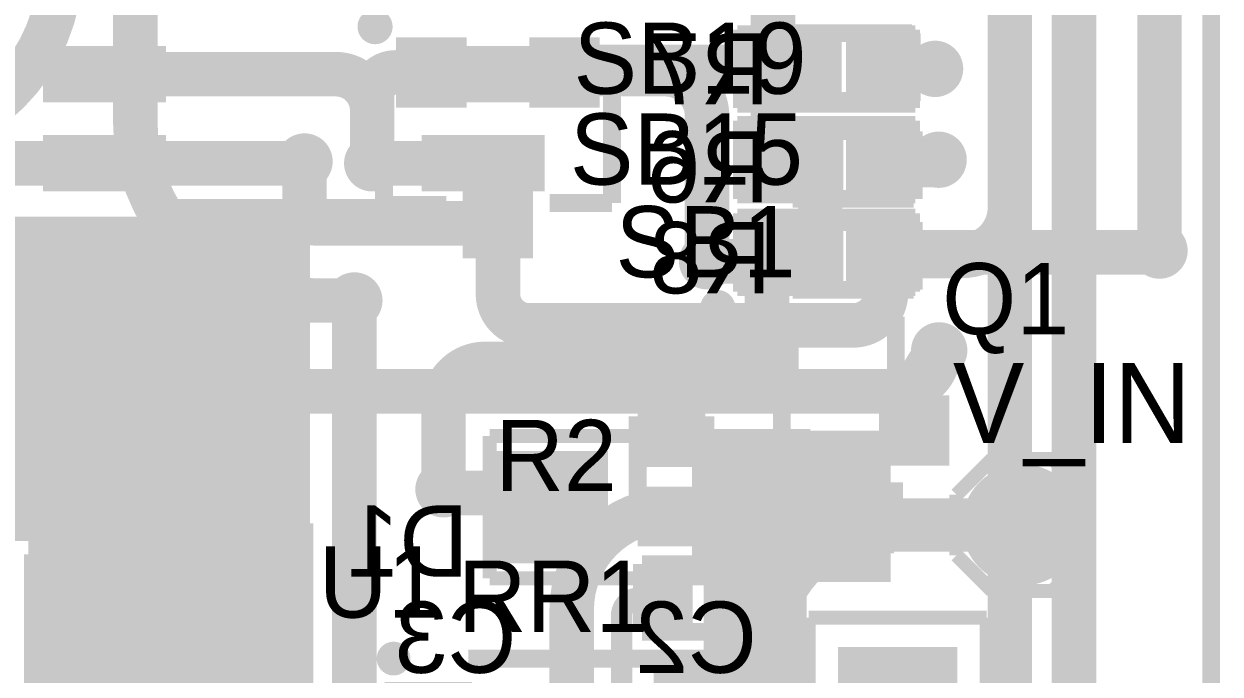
# Model space of a CAD drawing. Header units: millimetres. Extents: x 2.38 to 5.41, y 1.88 to 4.71.
# Drawn here: x 4.741 to 5.413, y 2.504 to 2.869 of the extents above; entities that cross this region are included whole.
import ezdxf

# ---------------------------------------------------------------- set-up
doc = ezdxf.new("R2010")
doc.units = ezdxf.units.MM
doc.header["$MEASUREMENT"] = 0
for name, color, linetype in [('BottomLayer', 5, 'Continuous'), ('BottomOverlay', 54, 'Continuous'), ('BottomPaste', 16, 'Continuous'), ('BottomSolder', 6, 'Continuous'), ('Mechanical2', 216, 'Continuous'), ('MultiLayer', 9, 'Continuous'), ('PadHoleLayer', 156, 'Continuous'), ('TopLayer', 1, 'Continuous'), ('TopOverlay', 2, 'Continuous'), ('TopPaste', 8, 'Continuous'), ('TopSolder', 216, 'Continuous'), ('ViaHoleLayer', 16, 'Continuous')]:
    doc.layers.add(name, color=color, linetype=linetype)

# ---------------------------------------------------------------- blocks, each defined once
blk = doc.blocks.new('B340A_13_F_1')
at = {"layer": 'TopLayer'}
for points in [[(-0.1279527, -0.0334645), (-0.0295275, -0.0334645), (-0.1279527, 0.0334645), (-0.0295275, 0.0334645)], [(0.0295276, -0.0334645), (0.1279528, -0.0334645), (0.0295276, 0.0334645), (0.1279528, 0.0334645)]]:
    blk.add_solid(points, dxfattribs=at)
at = {"layer": 'TopOverlay', "const_width": 0.01}
for points in [[(0.105, 0.055), (-0.11, 0.055)], [(0.105, 0.055), (0.105, 0.045)], [(0.105, -0.045), (0.105, -0.055)], [(0.105, -0.055), (-0.11, -0.055)]]:
    blk.add_lwpolyline(points, dxfattribs=at)
at = {"layer": 'TopOverlay'}
for points in [[(-0.175, -0.06), (-0.131, -0.06), (-0.175, 0.06), (-0.131, 0.06)], [(-0.134, 0.037), (-0.102, 0.037), (-0.134, 0.06), (-0.102, 0.06)], [(-0.134, -0.06), (-0.101, -0.06), (-0.134, -0.036), (-0.101, -0.036)]]:
    blk.add_solid(points, dxfattribs=at)
at = {"layer": 'TopPaste'}
for points in [[(-0.1279527, -0.0334645), (-0.0295275, -0.0334645), (-0.1279527, 0.0334645), (-0.0295275, 0.0334645)], [(0.0295276, -0.0334645), (0.1279528, -0.0334645), (0.0295276, 0.0334645), (0.1279528, 0.0334645)]]:
    blk.add_solid(points, dxfattribs=at)
at = {"layer": 'TopSolder'}
for points in [[(-0.1319527, -0.0374645), (-0.0255275, -0.0374645), (-0.1319527, 0.0374645), (-0.0255275, 0.0374645)], [(0.0255276, -0.0374645), (0.1319528, -0.0374645), (0.0255276, 0.0374645), (0.1319528, 0.0374645)]]:
    blk.add_solid(points, dxfattribs=at)
blk = doc.blocks.new('LM393DT_39')
at = {"layer": 'TopLayer'}
for points in [[(-0.136811, 0.086811), (-0.136811, 0.063189), (-0.0757874, 0.086811), (-0.0757874, 0.063189)], [(0.0757874, 0.086811), (0.0757874, 0.063189), (0.136811, 0.086811), (0.136811, 0.063189)], [(-0.136811, 0.036811), (-0.136811, 0.013189), (-0.0757874, 0.036811), (-0.0757874, 0.013189)], [(0.0757874, 0.036811), (0.0757874, 0.013189), (0.136811, 0.036811), (0.136811, 0.013189)], [(-0.136811, -0.013189), (-0.136811, -0.036811), (-0.0757874, -0.013189), (-0.0757874, -0.036811)], [(0.0757874, -0.013189), (0.0757874, -0.036811), (0.136811, -0.013189), (0.136811, -0.036811)], [(-0.136811, -0.063189), (-0.136811, -0.086811), (-0.0757874, -0.063189), (-0.0757874, -0.086811)], [(0.0757874, -0.063189), (0.0757874, -0.086811), (0.136811, -0.063189), (0.136811, -0.086811)]]:
    blk.add_solid(points, dxfattribs=at)
at = {"layer": 'TopOverlay'}
for points, const_width in [([(-0.1149289, 0.102, 1), (-0.1290711, 0.102, 1)], 0.01), ([(-0.1315711, 0.102, 1), (-0.1265711, 0.102, 1)], 0.005), ([(-0.1174289, 0.102, 1), (-0.1124289, 0.102, 1)], 0.005)]:
    blk.add_lwpolyline(points, format="xyb", close=True, dxfattribs=dict(at, const_width=const_width))
at = {"layer": 'TopOverlay', "const_width": 0.01}
for points in [[(-0.075, 0.1), (0.08, 0.1)], [(-0.075, -0.1), (0.08, -0.1)]]:
    blk.add_lwpolyline(points, dxfattribs=at)
at = {"layer": 'TopPaste'}
for points in [[(-0.136811, 0.086811), (-0.136811, 0.063189), (-0.0757874, 0.086811), (-0.0757874, 0.063189)], [(0.0757874, 0.086811), (0.0757874, 0.063189), (0.136811, 0.086811), (0.136811, 0.063189)], [(-0.136811, 0.036811), (-0.136811, 0.013189), (-0.0757874, 0.036811), (-0.0757874, 0.013189)], [(0.0757874, 0.036811), (0.0757874, 0.013189), (0.136811, 0.036811), (0.136811, 0.013189)], [(-0.136811, -0.013189), (-0.136811, -0.036811), (-0.0757874, -0.013189), (-0.0757874, -0.036811)], [(0.0757874, -0.013189), (0.0757874, -0.036811), (0.136811, -0.013189), (0.136811, -0.036811)], [(-0.136811, -0.063189), (-0.136811, -0.086811), (-0.0757874, -0.063189), (-0.0757874, -0.086811)], [(0.0757874, -0.063189), (0.0757874, -0.086811), (0.136811, -0.063189), (0.136811, -0.086811)]]:
    blk.add_solid(points, dxfattribs=at)
at = {"layer": 'TopSolder'}
for points in [[(-0.140811, 0.090811), (-0.140811, 0.059189), (-0.0717874, 0.090811), (-0.0717874, 0.059189)], [(0.0717874, 0.090811), (0.0717874, 0.059189), (0.140811, 0.090811), (0.140811, 0.059189)], [(-0.140811, 0.040811), (-0.140811, 0.009189), (-0.0717874, 0.040811), (-0.0717874, 0.009189)], [(0.0717874, 0.040811), (0.0717874, 0.009189), (0.140811, 0.040811), (0.140811, 0.009189)], [(-0.140811, -0.009189), (-0.140811, -0.040811), (-0.0717874, -0.009189), (-0.0717874, -0.040811)], [(0.0717874, -0.009189), (0.0717874, -0.040811), (0.140811, -0.009189), (0.140811, -0.040811)], [(-0.140811, -0.059189), (-0.140811, -0.090811), (-0.0717874, -0.059189), (-0.0717874, -0.090811)], [(0.0717874, -0.059189), (0.0717874, -0.090811), (0.140811, -0.059189), (0.140811, -0.090811)]]:
    blk.add_solid(points, dxfattribs=at)
blk = doc.blocks.new('SOT23_3_B_40')
at = {"layer": 'BottomLayer'}
for points in [[(-0.02166, 0.0580708), (-0.053156, 0.0580708), (-0.02166, 0.0265748), (-0.053156, 0.0265748)], [(0.0531431, 0.0580708), (0.0216471, 0.0580708), (0.0531431, 0.0265748), (0.0216471, 0.0265748)], [(0.0157416, -0.0265749), (-0.0157544, -0.0265749), (0.0157416, -0.0580709), (-0.0157544, -0.0580709)]]:
    blk.add_solid(points, dxfattribs=at)
at = {"layer": 'BottomOverlay'}
for points, const_width in [([(-0.0640851, 0.068, 1), (-0.0739277, 0.068, 1)], 0.0098425), ([(-0.0763883, 0.068, 1), (-0.0714671, 0.068, 1)], 0.0049212), ([(-0.0665457, 0.068, 1), (-0.0616245, 0.068, 1)], 0.0049212)]:
    blk.add_lwpolyline(points, format="xyb", close=True, dxfattribs=dict(at, const_width=const_width))
at = {"layer": 'BottomOverlay', "const_width": 0.01}
for points in [[(-0.0640064, -0.032), (-0.0640064, 0.03)], [(-0.0110064, 0.032), (0.0109936, 0.032)], [(0.0639936, -0.031), (0.0639936, 0.03)], [(0.0289936, -0.031), (0.0639936, -0.031)], [(-0.0640064, -0.032), (-0.0290064, -0.032)]]:
    blk.add_lwpolyline(points, dxfattribs=at)
at = {"layer": 'BottomPaste'}
for points in [[(-0.02166, 0.0580708), (-0.053156, 0.0580708), (-0.02166, 0.0265748), (-0.053156, 0.0265748)], [(0.0531431, 0.0580708), (0.0216471, 0.0580708), (0.0531431, 0.0265748), (0.0216471, 0.0265748)], [(0.0157416, -0.0265749), (-0.0157544, -0.0265749), (0.0157416, -0.0580709), (-0.0157544, -0.0580709)]]:
    blk.add_solid(points, dxfattribs=at)
at = {"layer": 'BottomSolder'}
for points in [[(-0.01766, 0.0620708), (-0.057156, 0.0620708), (-0.01766, 0.0225748), (-0.057156, 0.0225748)], [(0.0571431, 0.0620708), (0.0176471, 0.0620708), (0.0571431, 0.0225748), (0.0176471, 0.0225748)], [(0.0197416, -0.0225749), (-0.0197544, -0.0225749), (0.0197416, -0.0620709), (-0.0197544, -0.0620709)]]:
    blk.add_solid(points, dxfattribs=at)
blk = doc.blocks.new('NCP3335ADM330R2G_41')
at = {"layer": 'TopLayer'}
for points in [[(-0.1039369, 0.0309056), (-0.0629921, 0.0309056), (-0.1039369, 0.0458662), (-0.0629921, 0.0458662)], [(0.0629922, 0.0309056), (0.103937, 0.0309056), (0.0629922, 0.0458662), (0.103937, 0.0458662)], [(-0.1039369, 0.005315), (-0.0629921, 0.005315), (-0.1039369, 0.0202756), (-0.0629921, 0.0202756)], [(0.0629922, 0.005315), (0.103937, 0.005315), (0.0629922, 0.0202756), (0.103937, 0.0202756)], [(-0.1039369, -0.0202755), (-0.0629921, -0.0202755), (-0.1039369, -0.0053149), (-0.0629921, -0.0053149)], [(0.0629922, -0.0202755), (0.103937, -0.0202755), (0.0629922, -0.0053149), (0.103937, -0.0053149)], [(-0.1039369, -0.0458661), (-0.0629921, -0.0458661), (-0.1039369, -0.0309055), (-0.0629921, -0.0309055)], [(0.0629922, -0.0458661), (0.103937, -0.0458661), (0.0629922, -0.0309055), (0.103937, -0.0309055)]]:
    blk.add_solid(points, dxfattribs=at)
at = {"layer": 'TopOverlay'}
for points, const_width in [([(-0.0985279, 0.063, 1), (-0.1074721, 0.063, 1)], 0.01), ([(-0.1099721, 0.063, 1), (-0.1049721, 0.063, 1)], 0.005), ([(-0.1010279, 0.063, 1), (-0.0960279, 0.063, 1)], 0.005)]:
    blk.add_lwpolyline(points, format="xyb", close=True, dxfattribs=dict(at, const_width=const_width))
at = {"layer": 'TopOverlay', "const_width": 0.01}
for points in [[(-0.061, 0.063), (0.052, 0.063)], [(-0.061, -0.0629999), (0.052, -0.0629999)]]:
    blk.add_lwpolyline(points, dxfattribs=at)
at = {"layer": 'TopPaste'}
for points in [[(-0.1039369, 0.0309056), (-0.0629921, 0.0309056), (-0.1039369, 0.0458662), (-0.0629921, 0.0458662)], [(0.0629922, 0.0309056), (0.103937, 0.0309056), (0.0629922, 0.0458662), (0.103937, 0.0458662)], [(-0.1039369, 0.005315), (-0.0629921, 0.005315), (-0.1039369, 0.0202756), (-0.0629921, 0.0202756)], [(0.0629922, 0.005315), (0.103937, 0.005315), (0.0629922, 0.0202756), (0.103937, 0.0202756)], [(-0.1039369, -0.0202755), (-0.0629921, -0.0202755), (-0.1039369, -0.0053149), (-0.0629921, -0.0053149)], [(0.0629922, -0.0202755), (0.103937, -0.0202755), (0.0629922, -0.0053149), (0.103937, -0.0053149)], [(-0.1039369, -0.0458661), (-0.0629921, -0.0458661), (-0.1039369, -0.0309055), (-0.0629921, -0.0309055)], [(0.0629922, -0.0458661), (0.103937, -0.0458661), (0.0629922, -0.0309055), (0.103937, -0.0309055)]]:
    blk.add_solid(points, dxfattribs=at)
at = {"layer": 'TopSolder'}
for points in [[(-0.1079369, 0.0269056), (-0.0589921, 0.0269056), (-0.1079369, 0.0498662), (-0.0589921, 0.0498662)], [(0.0589922, 0.0269056), (0.107937, 0.0269056), (0.0589922, 0.0498662), (0.107937, 0.0498662)], [(-0.1079369, 0.001315), (-0.0589921, 0.001315), (-0.1079369, 0.0242756), (-0.0589921, 0.0242756)], [(0.0589922, 0.001315), (0.107937, 0.001315), (0.0589922, 0.0242756), (0.107937, 0.0242756)], [(-0.1079369, -0.0242755), (-0.0589921, -0.0242755), (-0.1079369, -0.0013149), (-0.0589921, -0.0013149)], [(0.0589922, -0.0242755), (0.107937, -0.0242755), (0.0589922, -0.0013149), (0.107937, -0.0013149)], [(-0.1079369, -0.0498661), (-0.0589921, -0.0498661), (-0.1079369, -0.0269055), (-0.0589921, -0.0269055)], [(0.0589922, -0.0498661), (0.107937, -0.0498661), (0.0589922, -0.0269055), (0.107937, -0.0269055)]]:
    blk.add_solid(points, dxfattribs=at)
blk = doc.blocks.new('S______B______44')
at = {"layer": 'TopLayer'}
for points in [[(-0.015, -0.0175), (-0.015, 0.0175), (-0.045, -0.0175), (-0.045, 0.0175)], [(0.045, -0.0175), (0.045, 0.0175), (0.015, -0.0175), (0.015, 0.0175)]]:
    blk.add_solid(points, dxfattribs=at)
at = {"layer": 'TopOverlay', "const_width": 0.005}
for points in [[(-0.05, -0.022), (-0.05, 0.022)], [(-0.05, 0.022), (0.05, 0.022)], [(0.05, -0.022), (0.05, 0.022)], [(-0.05, -0.022), (0.05, -0.022)]]:
    blk.add_lwpolyline(points, dxfattribs=at)
at = {"layer": 'TopPaste'}
for points in [[(-0.015, -0.0175), (-0.015, 0.0175), (-0.045, -0.0175), (-0.045, 0.0175)], [(0.045, -0.0175), (0.045, 0.0175), (0.015, -0.0175), (0.015, 0.0175)]]:
    blk.add_solid(points, dxfattribs=at)
at = {"layer": 'TopSolder'}
for points in [[(-0.011, -0.0215), (-0.011, 0.0215), (-0.049, -0.0215), (-0.049, 0.0215)], [(0.049, -0.0215), (0.049, 0.0215), (0.011, -0.0215), (0.011, 0.0215)]]:
    blk.add_solid(points, dxfattribs=at)
blk = doc.blocks.new('S______B______48')
at = {"layer": 'TopLayer'}
for points in [[(-0.015, -0.0175), (-0.015, 0.0175), (-0.045, -0.0175), (-0.045, 0.0175)], [(0.045, -0.0175), (0.045, 0.0175), (0.015, -0.0175), (0.015, 0.0175)]]:
    blk.add_solid(points, dxfattribs=at)
at = {"layer": 'TopOverlay', "const_width": 0.005}
for points in [[(-0.05, -0.022), (-0.05, 0.022)], [(-0.05, 0.022), (0.05, 0.022)], [(0.05, -0.022), (0.05, 0.022)], [(-0.05, -0.022), (0.05, -0.022)]]:
    blk.add_lwpolyline(points, dxfattribs=at)
at = {"layer": 'TopPaste'}
for points in [[(-0.015, -0.0175), (-0.015, 0.0175), (-0.045, -0.0175), (-0.045, 0.0175)], [(0.045, -0.0175), (0.045, 0.0175), (0.015, -0.0175), (0.015, 0.0175)]]:
    blk.add_solid(points, dxfattribs=at)
at = {"layer": 'TopSolder'}
for points in [[(-0.011, -0.0215), (-0.011, 0.0215), (-0.049, -0.0215), (-0.049, 0.0215)], [(0.049, -0.0215), (0.049, 0.0215), (0.011, -0.0215), (0.011, 0.0215)]]:
    blk.add_solid(points, dxfattribs=at)
blk = doc.blocks.new('S______B______57')
at = {"layer": 'TopLayer'}
for points in [[(-0.015, -0.0175), (-0.015, 0.0175), (-0.045, -0.0175), (-0.045, 0.0175)], [(0.045, -0.0175), (0.045, 0.0175), (0.015, -0.0175), (0.015, 0.0175)]]:
    blk.add_solid(points, dxfattribs=at)
at = {"layer": 'TopOverlay', "const_width": 0.005}
for points in [[(-0.05, 0.022), (-0.05, -0.022)], [(0.05, 0.022), (-0.05, 0.022)], [(0.05, 0.022), (0.05, -0.022)], [(0.05, -0.022), (-0.05, -0.022)]]:
    blk.add_lwpolyline(points, dxfattribs=at)
at = {"layer": 'TopPaste'}
for points in [[(-0.015, -0.0175), (-0.015, 0.0175), (-0.045, -0.0175), (-0.045, 0.0175)], [(0.045, -0.0175), (0.045, 0.0175), (0.015, -0.0175), (0.015, 0.0175)]]:
    blk.add_solid(points, dxfattribs=at)
at = {"layer": 'TopSolder'}
for points in [[(-0.011, -0.0215), (-0.011, 0.0215), (-0.049, -0.0215), (-0.049, 0.0215)], [(0.049, -0.0215), (0.049, 0.0215), (0.011, -0.0215), (0.011, 0.0215)]]:
    blk.add_solid(points, dxfattribs=at)
blk = doc.blocks.new('R__0402_62')
at = {"layer": 'TopLayer'}
for points in [[(-0.0095, -0.0125), (-0.0095, 0.0125), (-0.0275, -0.0125), (-0.0275, 0.0125)], [(0.0275, -0.0125), (0.0275, 0.0125), (0.0095, -0.0125), (0.0095, 0.0125)]]:
    blk.add_solid(points, dxfattribs=at)
at = {"layer": 'TopOverlay', "const_width": 0.01}
for points in [[(-0.034, -0.019), (-0.034, 0.019)], [(-0.034, 0.019), (0.034, 0.019)], [(0.034, -0.019), (0.034, 0.019)], [(-0.034, -0.019), (0.034, -0.019)]]:
    blk.add_lwpolyline(points, dxfattribs=at)
at = {"layer": 'TopPaste'}
for points in [[(-0.0095, -0.0125), (-0.0095, 0.0125), (-0.0275, -0.0125), (-0.0275, 0.0125)], [(0.0275, -0.0125), (0.0275, 0.0125), (0.0095, -0.0125), (0.0095, 0.0125)]]:
    blk.add_solid(points, dxfattribs=at)
at = {"layer": 'TopSolder'}
for points in [[(-0.0055, -0.0165), (-0.0055, 0.0165), (-0.0315, -0.0165), (-0.0315, 0.0165)], [(0.0315, -0.0165), (0.0315, 0.0165), (0.0055, -0.0165), (0.0055, 0.0165)]]:
    blk.add_solid(points, dxfattribs=at)
blk = doc.blocks.new('R__0402_B_107')
at = {"layer": 'BottomLayer'}
for points in [[(-0.0275, 0.0125), (-0.0275, -0.0125), (-0.0095, 0.0125), (-0.0095, -0.0125)], [(0.0095, 0.0125), (0.0095, -0.0125), (0.0275, 0.0125), (0.0275, -0.0125)]]:
    blk.add_solid(points, dxfattribs=at)
at = {"layer": 'BottomOverlay', "const_width": 0.01}
for points in [[(-0.034, -0.019), (-0.034, 0.019)], [(-0.034, 0.019), (0.034, 0.019)], [(0.034, -0.019), (0.034, 0.019)], [(-0.034, -0.019), (0.034, -0.019)]]:
    blk.add_lwpolyline(points, dxfattribs=at)
at = {"layer": 'BottomPaste'}
for points in [[(-0.0275, 0.0125), (-0.0275, -0.0125), (-0.0095, 0.0125), (-0.0095, -0.0125)], [(0.0095, 0.0125), (0.0095, -0.0125), (0.0275, 0.0125), (0.0275, -0.0125)]]:
    blk.add_solid(points, dxfattribs=at)
at = {"layer": 'BottomSolder'}
for points in [[(-0.0315, 0.0165), (-0.0315, -0.0165), (-0.0055, 0.0165), (-0.0055, -0.0165)], [(0.0055, 0.0165), (0.0055, -0.0165), (0.0315, 0.0165), (0.0315, -0.0165)]]:
    blk.add_solid(points, dxfattribs=at)
blk = doc.blocks.new('R__0402_B_108')
at = {"layer": 'BottomLayer'}
for points in [[(-0.0275, 0.0125), (-0.0275, -0.0125), (-0.0095, 0.0125), (-0.0095, -0.0125)], [(0.0095, 0.0125), (0.0095, -0.0125), (0.0275, 0.0125), (0.0275, -0.0125)]]:
    blk.add_solid(points, dxfattribs=at)
at = {"layer": 'BottomOverlay', "const_width": 0.01}
for points in [[(-0.034, -0.019), (-0.034, 0.019)], [(-0.034, 0.019), (0.034, 0.019)], [(0.034, -0.019), (0.034, 0.019)], [(-0.034, -0.019), (0.034, -0.019)]]:
    blk.add_lwpolyline(points, dxfattribs=at)
at = {"layer": 'BottomPaste'}
for points in [[(-0.0275, 0.0125), (-0.0275, -0.0125), (-0.0095, 0.0125), (-0.0095, -0.0125)], [(0.0095, 0.0125), (0.0095, -0.0125), (0.0275, 0.0125), (0.0275, -0.0125)]]:
    blk.add_solid(points, dxfattribs=at)
at = {"layer": 'BottomSolder'}
for points in [[(-0.0315, 0.0165), (-0.0315, -0.0165), (-0.0055, 0.0165), (-0.0055, -0.0165)], [(0.0055, 0.0165), (0.0055, -0.0165), (0.0315, 0.0165), (0.0315, -0.0165)]]:
    blk.add_solid(points, dxfattribs=at)
blk = doc.blocks.new('R__0402_B_109')
at = {"layer": 'BottomLayer'}
for points in [[(-0.0275, 0.0125), (-0.0275, -0.0125), (-0.0095, 0.0125), (-0.0095, -0.0125)], [(0.0095, 0.0125), (0.0095, -0.0125), (0.0275, 0.0125), (0.0275, -0.0125)]]:
    blk.add_solid(points, dxfattribs=at)
at = {"layer": 'BottomOverlay', "const_width": 0.01}
for points in [[(-0.034, -0.019), (-0.034, 0.019)], [(-0.034, 0.019), (0.034, 0.019)], [(0.034, -0.019), (0.034, 0.019)], [(-0.034, -0.019), (0.034, -0.019)]]:
    blk.add_lwpolyline(points, dxfattribs=at)
at = {"layer": 'BottomPaste'}
for points in [[(-0.0275, 0.0125), (-0.0275, -0.0125), (-0.0095, 0.0125), (-0.0095, -0.0125)], [(0.0095, 0.0125), (0.0095, -0.0125), (0.0275, 0.0125), (0.0275, -0.0125)]]:
    blk.add_solid(points, dxfattribs=at)
at = {"layer": 'BottomSolder'}
for points in [[(-0.0315, 0.0165), (-0.0315, -0.0165), (-0.0055, 0.0165), (-0.0055, -0.0165)], [(0.0055, 0.0165), (0.0055, -0.0165), (0.0315, 0.0165), (0.0315, -0.0165)]]:
    blk.add_solid(points, dxfattribs=at)
blk = doc.blocks.new('R__0402_111')
at = {"layer": 'TopLayer'}
for points in [[(-0.0095, -0.0125), (-0.0095, 0.0125), (-0.0275, -0.0125), (-0.0275, 0.0125)], [(0.0275, -0.0125), (0.0275, 0.0125), (0.0095, -0.0125), (0.0095, 0.0125)]]:
    blk.add_solid(points, dxfattribs=at)
at = {"layer": 'TopOverlay', "const_width": 0.01}
for points in [[(-0.034, 0.019), (-0.034, -0.019)], [(-0.034, 0.019), (0.034, 0.019)], [(0.034, 0.019), (0.034, -0.019)], [(-0.034, -0.019), (0.034, -0.019)]]:
    blk.add_lwpolyline(points, dxfattribs=at)
at = {"layer": 'TopPaste'}
for points in [[(-0.0095, -0.0125), (-0.0095, 0.0125), (-0.0275, -0.0125), (-0.0275, 0.0125)], [(0.0275, -0.0125), (0.0275, 0.0125), (0.0095, -0.0125), (0.0095, 0.0125)]]:
    blk.add_solid(points, dxfattribs=at)
at = {"layer": 'TopSolder'}
for points in [[(-0.0055, -0.0165), (-0.0055, 0.0165), (-0.0315, -0.0165), (-0.0315, 0.0165)], [(0.0315, -0.0165), (0.0315, 0.0165), (0.0055, -0.0165), (0.0055, 0.0165)]]:
    blk.add_solid(points, dxfattribs=at)
blk = doc.blocks.new('SOT23_3_123')
at = {"layer": 'TopLayer'}
for points in [[(0.0157416, 0.0580709), (-0.0157544, 0.0580709), (0.0157416, 0.0265749), (-0.0157544, 0.0265749)], [(-0.02166, -0.0265748), (-0.053156, -0.0265748), (-0.02166, -0.0580708), (-0.053156, -0.0580708)], [(0.0531431, -0.0265748), (0.0216471, -0.0265748), (0.0531431, -0.0580708), (0.0216471, -0.0580708)]]:
    blk.add_solid(points, dxfattribs=at)
at = {"layer": 'TopOverlay', "const_width": 0.01}
for points in [[(-0.0290064, 0.032), (-0.0640064, 0.032)], [(-0.0640064, -0.03), (-0.0640064, 0.032)], [(0.0639936, 0.031), (0.0289936, 0.031)], [(0.0639936, -0.03), (0.0639936, 0.031)], [(0.0109936, -0.032), (-0.0110064, -0.032)]]:
    blk.add_lwpolyline(points, dxfattribs=at)
at = {"layer": 'TopOverlay'}
for points, const_width in [([(-0.0640851, -0.068, 1), (-0.0739277, -0.068, 1)], 0.0098425), ([(-0.0763883, -0.068, 1), (-0.0714671, -0.068, 1)], 0.0049212), ([(-0.0665457, -0.068, 1), (-0.0616245, -0.068, 1)], 0.0049212)]:
    blk.add_lwpolyline(points, format="xyb", close=True, dxfattribs=dict(at, const_width=const_width))
at = {"layer": 'TopPaste'}
for points in [[(0.0157416, 0.0580709), (-0.0157544, 0.0580709), (0.0157416, 0.0265749), (-0.0157544, 0.0265749)], [(-0.02166, -0.0265748), (-0.053156, -0.0265748), (-0.02166, -0.0580708), (-0.053156, -0.0580708)], [(0.0531431, -0.0265748), (0.0216471, -0.0265748), (0.0531431, -0.0580708), (0.0216471, -0.0580708)]]:
    blk.add_solid(points, dxfattribs=at)
at = {"layer": 'TopSolder'}
for points in [[(0.0197416, 0.0620709), (-0.0197544, 0.0620709), (0.0197416, 0.0225749), (-0.0197544, 0.0225749)], [(-0.01766, -0.0225748), (-0.057156, -0.0225748), (-0.01766, -0.0620708), (-0.057156, -0.0620708)], [(0.0571431, -0.0225748), (0.0176471, -0.0225748), (0.0571431, -0.0620708), (0.0176471, -0.0620708)]]:
    blk.add_solid(points, dxfattribs=at)
blk = doc.blocks.new('TEST_POINT_129')
at = {"layer": 'TopLayer', "const_width": 0.03}
blk.add_lwpolyline([(-0.015, 0, 1), (0.015, 0, 1)], format="xyb", close=True, dxfattribs=at)
at = {"layer": 'TopOverlay', "const_width": 0.007874}
for points in [[(-0.037, 0.017), (-0.017, 0.037)], [(-0.017, 0.037), (0.017, 0.037)], [(-0.017, 0.037), (0.017, 0.037)], [(0.017, 0.037), (0.037, 0.017)], [(-0.037, -0.017), (-0.037, 0.017)], [(0.037, -0.017), (0.037, 0.017)], [(-0.037, -0.017), (-0.017, -0.037)], [(0.017, -0.037), (0.037, -0.017)], [(-0.017, -0.037), (0.017, -0.037)], [(-0.017, -0.037), (0.017, -0.037)]]:
    blk.add_lwpolyline(points, dxfattribs=at)
at = {"layer": 'TopPaste', "const_width": 0.03}
blk.add_lwpolyline([(-0.015, 0, 1), (0.015, 0, 1)], format="xyb", close=True, dxfattribs=at)
at = {"layer": 'TopSolder', "const_width": 0.034}
blk.add_lwpolyline([(-0.017, 0, 1), (0.017, 0, 1)], format="xyb", close=True, dxfattribs=at)
blk = doc.blocks.new('HDR1X2_130')
at = {"layer": 'BottomLayer', "const_width": 0.0295275}
blk.add_lwpolyline([(0.0852362, 0, 1), (0.1147638, 0, 1)], format="xyb", close=True, dxfattribs=at)
at = {"layer": 'BottomLayer'}
blk.add_solid([(-0.0295275, -0.0295275), (0.0295275, -0.0295275), (-0.0295275, 0.0295275), (0.0295275, 0.0295275)], dxfattribs=at)
at = {"layer": 'BottomSolder', "const_width": 0.0335275}
blk.add_lwpolyline([(0.0832362, 0, 1), (0.1167638, 0, 1)], format="xyb", close=True, dxfattribs=at)
at = {"layer": 'BottomSolder'}
blk.add_solid([(-0.0335275, -0.0335275), (0.0335275, -0.0335275), (-0.0335275, 0.0335275), (0.0335275, 0.0335275)], dxfattribs=at)
at = {"layer": 'MultiLayer', "const_width": 0.0295275}
blk.add_lwpolyline([(0.0852362, 0, 1), (0.1147638, 0, 1)], format="xyb", close=True, dxfattribs=at)
at = {"layer": 'MultiLayer'}
blk.add_solid([(-0.0295275, -0.0295275), (0.0295275, -0.0295275), (-0.0295275, 0.0295275), (0.0295275, 0.0295275)], dxfattribs=at)
at = {"layer": 'PadHoleLayer', "const_width": 0.0177165}
for points in [[(-0.0088583, 0, 1), (0.0088583, 0, 1)], [(0.0911417, 0, 1), (0.1088583, 0, 1)]]:
    blk.add_lwpolyline(points, format="xyb", close=True, dxfattribs=at)
at = {"layer": 'TopLayer', "const_width": 0.0295275}
blk.add_lwpolyline([(0.0852362, 0, 1), (0.1147638, 0, 1)], format="xyb", close=True, dxfattribs=at)
at = {"layer": 'TopLayer'}
blk.add_solid([(-0.0295275, -0.0295275), (0.0295275, -0.0295275), (-0.0295275, 0.0295275), (0.0295275, 0.0295275)], dxfattribs=at)
at = {"layer": 'TopOverlay', "const_width": 0.007874}
for points in [[(0.15, 0.05), (-0.05, 0.05)], [(-0.05, -0.05), (-0.05, 0.05)], [(0.15, -0.05), (0.15, 0.05)], [(0.15, -0.05), (-0.05, -0.05)]]:
    blk.add_lwpolyline(points, dxfattribs=at)
at = {"layer": 'TopSolder', "const_width": 0.0335275}
blk.add_lwpolyline([(0.0832362, 0, 1), (0.1167638, 0, 1)], format="xyb", close=True, dxfattribs=at)
at = {"layer": 'TopSolder'}
blk.add_solid([(-0.0335275, -0.0335275), (0.0335275, -0.0335275), (-0.0335275, 0.0335275), (0.0335275, 0.0335275)], dxfattribs=at)
blk = doc.blocks.new('SOD123W_B_145')
at = {"layer": 'BottomLayer'}
for points in [[(-0.0826771, -0.027559), (-0.0275591, -0.027559), (-0.0826771, 0.027559), (-0.0275591, 0.027559)], [(0.0275591, -0.027559), (0.0826771, -0.027559), (0.0275591, 0.027559), (0.0826771, 0.027559)]]:
    blk.add_solid(points, dxfattribs=at)
at = {"layer": 'BottomOverlay', "const_width": 0.007874}
for points in [[(-0.09, 0.04), (0.09, 0.04)], [(-0.09, -0.04), (-0.09, 0.04)], [(0.09, -0.04), (0.09, 0.04)], [(-0.09, -0.04), (-0.045, -0.04)], [(-0.045, -0.04), (0.05, -0.04)], [(0.05, -0.04), (0.09, -0.04)]]:
    blk.add_lwpolyline(points, dxfattribs=at)
at = {"layer": 'BottomOverlay'}
for points in [[(0.09, -0.042), (0.135, -0.042), (0.09, 0.043), (0.135, 0.043)], [(0.025, 0.03), (0.09, 0.03), (0.025, 0.04), (0.09, 0.04)], [(0.025, -0.04), (0.09, -0.04), (0.025, -0.03), (0.09, -0.03)]]:
    blk.add_solid(points, dxfattribs=at)
at = {"layer": 'BottomPaste'}
for points in [[(-0.0826771, -0.027559), (-0.0275591, -0.027559), (-0.0826771, 0.027559), (-0.0275591, 0.027559)], [(0.0275591, -0.027559), (0.0826771, -0.027559), (0.0275591, 0.027559), (0.0826771, 0.027559)]]:
    blk.add_solid(points, dxfattribs=at)
at = {"layer": 'BottomSolder'}
for points in [[(-0.0866771, -0.031559), (-0.0235591, -0.031559), (-0.0866771, 0.031559), (-0.0235591, 0.031559)], [(0.0235591, -0.031559), (0.0866771, -0.031559), (0.0235591, 0.031559), (0.0866771, 0.031559)]]:
    blk.add_solid(points, dxfattribs=at)

msp = doc.modelspace()

# ---------------------------------------------------------------- linework, layer by layer
at = {"layer": 'BottomLayer', "const_width": 0.025}
for points in [[(5.379, 2.742), (5.379, 3.146)], [(5.331, 2.3060416), (5.331, 3.1111005)], [(4.804, 2.814), (4.804, 2.981)], [(5.295, 2.766), (5.295, 2.9233431)], [(4.95, 2.842), (4.9701969, 2.842)], [(4.9701969, 2.842), (5.045, 2.842)], [(5.048, 2.845), (5.1875, 2.845)], [(5.2255, 2.844), (5.253, 2.844)], [(4.937, 2.791), (4.937, 2.829)], [(4.899, 2.7623543), (4.899, 2.792)], [(5.1885, 2.739), (5.1885, 2.79)], [(5.2255, 2.79), (5.252, 2.79)], [(5.295, 2.409), (5.295, 2.766)], [(4.904, 2.7573543), (5.0075985, 2.7573543)], [(5.0075985, 2.7175578), (5.0075985, 2.7573543)], [(5.125, 2.736), (5.1855, 2.736)], [(5.2255, 2.739), (5.268, 2.739)], [(5.2255, 2.7185), (5.2255, 2.739)], [(4.2587696, 2.714), (4.904, 2.714)], [(4.904, 2.714), (4.927, 2.714)], [(5.0251563, 2.7), (5.207, 2.7)], [(5.2549735, 2.6820063), (5.2550191, 2.6825272)], [(5.2549735, 2.6820061), (5.2549735, 2.6820063)], [(5.2550191, 2.6825272), (5.2553229, 2.686)], [(5.2550191, 2.6825272), (5.2550191, 2.6825274)], [(4.562, 2.663), (5.2323229, 2.663)], [(5.2323229, 2.663), (5.2363168, 2.6633494)], [(5.2353229, 2.6659999), (5.2353229, 2.666)], [(4.979, 2.606), (5.0298819, 2.606)]]:
    msp.add_lwpolyline(points, dxfattribs=at)
for points in [[(4.762, 2.902, -0.4142135623730951), (4.662, 2.802)], [(4.937, 2.829, -0.4142135623730951), (4.95, 2.842)], [(5.045, 2.842, -0.4142135623730951), (5.048, 2.845)], [(5.2255, 2.844, -0.4142135623730951), (5.2245, 2.845)], [(4.904, 2.714, -0.4142135623730951), (4.804, 2.814)], [(5.255, 2.793, -0.4142135623730951), (5.252, 2.79)], [(4.904, 2.7573543, -0.4142135623730951), (4.899, 2.7623543)], [(5.295, 2.766, -0.4142135623730951), (5.268, 2.739)], [(5.1885, 2.739, -0.4142135623730951), (5.1855, 2.736)], [(5.0251563, 2.7, -0.4142135623730951), (5.0075985, 2.7175578)], [(5.2255, 2.7185, -0.4142135623730951), (5.207, 2.7)], [(5.2550191, 2.6825272, -0.3639726248104935), (5.2353229, 2.666)], [(5.2549735, 2.6820061, -0.3152990691887005), (5.2363168, 2.6633494)], [(5.2553229, 2.686, -0.04365833154886645), (5.2549735, 2.6820063)], [(5.2553229, 2.686, -0.04365636126467619), (5.2550191, 2.6825274)], [(5.2363168, 2.6633494, -0.04366081518400931), (5.2323229, 2.663)], [(4.979, 2.606, -0.4142135623730951), (4.977, 2.608)], [(5.0298819, 2.606, -0.4142135623730951), (5.0378819, 2.598)]]:
    msp.add_lwpolyline(points, format="xyb", dxfattribs=at)
at = {"layer": 'BottomLayer'}
for points, const_width in [([(4.94375, 2.842, 1), (4.95625, 2.842, 1)], 0.0125), ([(5.03875, 2.842, 1), (5.05125, 2.842, 1)], 0.0125), ([(5.04175, 2.845, 1), (5.05425, 2.845, 1)], 0.0125), ([(5.21825, 2.845, 1), (5.23075, 2.845, 1)], 0.0125), ([(5.21925, 2.844, 1), (5.23175, 2.844, 1)], 0.0125), ([(5.2470945, 2.844, 1), (5.2589055, 2.844, 1)], 0.011811), ([(4.93075, 2.829, 1), (4.94325, 2.829, 1)], 0.0125), ([(4.79775, 2.814, 1), (4.81025, 2.814, 1)], 0.0125), ([(4.8930945, 2.792, 1), (4.9049055, 2.792, 1)], 0.011811), ([(4.9310945, 2.791, 1), (4.9429055, 2.791, 1)], 0.011811), ([(5.24575, 2.79, 1), (5.25825, 2.79, 1)], 0.0125), ([(5.24875, 2.793, 1), (5.26125, 2.793, 1)], 0.0125), ([(5.2490945, 2.793, 1), (5.2609055, 2.793, 1)], 0.011811), ([(4.89275, 2.7623543, 1), (4.90525, 2.7623543, 1)], 0.0125), ([(5.28875, 2.766, 1), (5.30125, 2.766, 1)], 0.0125), ([(4.89775, 2.7573543, 1), (4.91025, 2.7573543, 1)], 0.0125), ([(5.3730945, 2.742, 1), (5.3849055, 2.742, 1)], 0.011811), ([(5.1190945, 2.736, 1), (5.1309055, 2.736, 1)], 0.011811), ([(5.17925, 2.736, 1), (5.19175, 2.736, 1)], 0.0125), ([(5.18225, 2.739, 1), (5.19475, 2.739, 1)], 0.0125), ([(5.26175, 2.739, 1), (5.27425, 2.739, 1)], 0.0125), ([(4.89775, 2.714, 1), (4.91025, 2.714, 1)], 0.0125), ([(5.0013485, 2.7175578, 1), (5.0138485, 2.7175578, 1)], 0.0125), ([(5.21925, 2.7185, 1), (5.23175, 2.7185, 1)], 0.0125), ([(4.9210945, 2.714, 1), (4.9329055, 2.714, 1)], 0.011811), ([(5.0189063, 2.7, 1), (5.0314063, 2.7, 1)], 0.0125), ([(5.20075, 2.7, 1), (5.21325, 2.7, 1)], 0.0125), ([(5.2487235, 2.6820063, 1), (5.2612235, 2.6820063, 1)], 0.0125), ([(5.2487235, 2.6820061, 1), (5.2612235, 2.6820061, 1)], 0.0125), ([(5.2487691, 2.6825274, 1), (5.2612691, 2.6825274, 1)], 0.0125), ([(5.2487691, 2.6825272, 1), (5.2612691, 2.6825272, 1)], 0.0125), ([(5.2490729, 2.686, 1), (5.2615729, 2.686, 1)], 0.0125), ([(5.2490729, 2.686, 1), (5.2615729, 2.686, 1)], 0.0125), ([(5.2494174, 2.686, 1), (5.2612284, 2.686, 1)], 0.011811), ([(5.2260729, 2.663, 1), (5.2385729, 2.663, 1)], 0.0125), ([(5.2290729, 2.666, 1), (5.2415729, 2.666, 1)], 0.0125), ([(5.2300668, 2.6633494, 1), (5.2425668, 2.6633494, 1)], 0.0125), ([(5.2300668, 2.6633494, 1), (5.2425668, 2.6633494, 1)], 0.0125), ([(4.97075, 2.608, 1), (4.98325, 2.608, 1)], 0.0125), ([(4.9710945, 2.608, 1), (4.9829055, 2.608, 1)], 0.011811), ([(4.97275, 2.606, 1), (4.98525, 2.606, 1)], 0.0125), ([(5.0236319, 2.606, 1), (5.0361319, 2.606, 1)], 0.0125), ([(5.0316319, 2.598, 1), (5.0441319, 2.598, 1)], 0.0125)]:
    msp.add_lwpolyline(points, format="xyb", close=True, dxfattribs=dict(at, const_width=const_width))
msp.add_solid([(5.123, 2.407), (5.181, 2.407), (5.123, 2.639), (5.181, 2.639)], dxfattribs=at)
at = {"layer": 'BottomSolder', "const_width": 0.015811}
for points in [[(5.2450945, 2.844, 1), (5.2609055, 2.844, 1)], [(4.8910945, 2.792, 1), (4.9069055, 2.792, 1)], [(5.2470945, 2.793, 1), (5.2629055, 2.793, 1)], [(4.9290945, 2.791, 1), (4.9449055, 2.791, 1)], [(5.3710945, 2.742, 1), (5.3869055, 2.742, 1)], [(5.1170945, 2.736, 1), (5.1329055, 2.736, 1)], [(4.9190945, 2.714, 1), (4.9349055, 2.714, 1)], [(5.2474174, 2.686, 1), (5.2632284, 2.686, 1)], [(4.9690945, 2.608, 1), (4.9849055, 2.608, 1)]]:
    msp.add_lwpolyline(points, format="xyb", close=True, dxfattribs=at)
at = {"layer": 'Mechanical2', "const_width": 0.01}
msp.add_lwpolyline([(5.4079998, 4.539), (5.4080001, 2.058)], dxfattribs=at)
at = {"layer": 'MultiLayer', "const_width": 0.011811}
for points in [[(5.2470945, 2.844, 1), (5.2589055, 2.844, 1)], [(4.8930945, 2.792, 1), (4.9049055, 2.792, 1)], [(4.9310945, 2.791, 1), (4.9429055, 2.791, 1)], [(5.2490945, 2.793, 1), (5.2609055, 2.793, 1)], [(5.3730945, 2.742, 1), (5.3849055, 2.742, 1)], [(5.1190945, 2.736, 1), (5.1309055, 2.736, 1)], [(4.9210945, 2.714, 1), (4.9329055, 2.714, 1)], [(5.2494174, 2.686, 1), (5.2612284, 2.686, 1)], [(4.9710945, 2.608, 1), (4.9829055, 2.608, 1)]]:
    msp.add_lwpolyline(points, format="xyb", close=True, dxfattribs=at)
at = {"layer": 'TopLayer'}
for points, const_width in [([(5.162, 2.844), (5.162, 2.895)], 0.025), ([(5.162, 2.794), (5.162, 2.844)], 0.025), ([(5.222, 2.844), (5.253, 2.844)], 0.025), ([(4.7867008, 2.841), (4.9167085, 2.841)], 0.025), ([(4.9992992, 2.841), (5.1015132, 2.841)], 0.025), ([(4.937, 2.791), (4.937, 2.8207085)], 0.025), ([(5.125, 2.736), (5.125, 2.8175132)], 0.025), ([(4.5651652, 2.791), (4.7867008, 2.791)], 0.025), ([(4.7867008, 2.791), (4.898, 2.791)], 0.025), ([(4.937, 2.791), (4.9992992, 2.791)], 0.025), ([(5.222, 2.793), (5.255, 2.793)], 0.025), ([(5.1586772, 2.678408), (5.1586772, 2.741)], 0.025), ([(5.222, 2.741), (5.378, 2.741)], 0.025), ([(4.927, 2.4883859), (4.927, 2.714)], 0.025), ([(5.2553229, 2.685), (5.2553229, 2.686)], 0.025), ([(5.000408, 2.678408), (5.117408, 2.678408)], 0.025), ([(5.117408, 2.678408), (5.1566772, 2.678408)], 0.025), ([(5.105, 2.6335), (5.105, 2.666)], 0.025), ([(4.977, 2.608), (4.977, 2.655)], 0.025), ([(5.2413229, 2.6410064), (5.2413229, 2.6519806)], 0.025), ([(5.2413229, 2.6410064), (5.241323, 2.6410064)], 0.025), ([(5.226, 2.588), (5.302, 2.588)], 0.03), ([(5.049, 2.42), (5.049, 2.5405)], 0.025), ([(5.087, 2.547), (5.104, 2.547)], 0.012), ([(5.077, 2.448), (5.077, 2.537)], 0.012)]:
    msp.add_lwpolyline(points, dxfattribs=dict(at, const_width=const_width))
for points, const_width in [([(5.2470945, 2.844, 1), (5.2589055, 2.844, 1)], 0.011811), ([(4.9104585, 2.841, 1), (4.9229585, 2.841, 1)], 0.0125), ([(5.0952632, 2.841, 1), (5.1077632, 2.841, 1)], 0.0125), ([(4.93075, 2.8207085, 1), (4.94325, 2.8207085, 1)], 0.0125), ([(5.11875, 2.8175132, 1), (5.13125, 2.8175132, 1)], 0.0125), ([(4.89175, 2.791, 1), (4.90425, 2.791, 1)], 0.0125), ([(4.89275, 2.792, 1), (4.90525, 2.792, 1)], 0.0125), ([(4.8930945, 2.792, 1), (4.9049055, 2.792, 1)], 0.011811), ([(4.9310945, 2.791, 1), (4.9429055, 2.791, 1)], 0.011811), ([(5.15575, 2.794, 1), (5.16825, 2.794, 1)], 0.0125), ([(5.15775, 2.792, 1), (5.17025, 2.792, 1)], 0.0125), ([(5.2490945, 2.793, 1), (5.2609055, 2.793, 1)], 0.011811), ([(5.3730945, 2.742, 1), (5.3849055, 2.742, 1)], 0.011811), ([(5.1190945, 2.736, 1), (5.1309055, 2.736, 1)], 0.011811), ([(4.9210945, 2.714, 1), (4.9329055, 2.714, 1)], 0.011811), ([(5.24875, 2.685, 1), (5.26125, 2.685, 1)], 0.0125), ([(5.2494174, 2.686, 1), (5.2612284, 2.686, 1)], 0.011811), ([(4.994158, 2.678408, 1), (5.006658, 2.678408, 1)], 0.0125), ([(5.111158, 2.678408, 1), (5.123658, 2.678408, 1)], 0.0125), ([(5.09875, 2.666, 1), (5.11125, 2.666, 1)], 0.0125), ([(4.97075, 2.655, 1), (4.98325, 2.655, 1)], 0.0125), ([(5.2350729, 2.6519806, 1), (5.2475729, 2.6519806, 1)], 0.0125), ([(4.9710945, 2.608, 1), (4.9829055, 2.608, 1)], 0.011811), ([(5.09875, 2.5965, 1), (5.11125, 2.5965, 1)], 0.0125), ([(5.2185, 2.588, 1), (5.2335, 2.588, 1)], 0.015), ([(5.04275, 2.5405, 1), (5.05525, 2.5405, 1)], 0.0125), ([(5.084, 2.547, 1), (5.09, 2.547, 1)], 0.006), ([(5.074, 2.537, 1), (5.08, 2.537, 1)], 0.006), ([(5.1505, 2.52, 1), (5.1655, 2.52, 1)], 0.015)]:
    msp.add_lwpolyline(points, format="xyb", close=True, dxfattribs=dict(at, const_width=const_width))
for points, const_width in [([(4.9167085, 2.841, -0.4142135623730951), (4.937, 2.8207085)], 0.025), ([(5.1015132, 2.841, -0.4142135623730951), (5.125, 2.8175132)], 0.025), ([(4.899, 2.792, -0.4142135623730951), (4.898, 2.791)], 0.025), ([(5.164, 2.792, -0.4142135623730951), (5.162, 2.794)], 0.025), ([(5.2413229, 2.6519806, -0.198912367379658), (5.255, 2.685)], 0.025), ([(4.977, 2.655, -0.4142135623730951), (5.000408, 2.678408)], 0.025), ([(5.105, 2.666, -0.4142135623730951), (5.117408, 2.678408)], 0.025), ([(5.049, 2.5405, -0.4142135623730951), (5.105, 2.5965)], 0.025), ([(5.158, 2.52, -0.4142135623730951), (5.226, 2.588)], 0.03), ([(5.077, 2.537, -0.4142135623730951), (5.087, 2.547)], 0.012)]:
    msp.add_lwpolyline(points, format="xyb", dxfattribs=dict(at, const_width=const_width))
for points in [[(4.136, 2.579), (4.902, 2.579), (4.136, 2.761), (4.902, 2.761)], [(5.13, 2.456), (5.177, 2.456), (5.13, 2.63), (5.177, 2.63)], [(4.744, 2.429), (4.904, 2.429), (4.744, 2.589), (4.904, 2.589)], [(5.095, 2.4532048), (5.177, 2.4532048), (5.095, 2.518), (5.177, 2.518)]]:
    msp.add_solid(points, dxfattribs=at)
at = {"layer": 'TopSolder', "const_width": 0.015811}
for points in [[(5.2450945, 2.844, 1), (5.2609055, 2.844, 1)], [(4.8910945, 2.792, 1), (4.9069055, 2.792, 1)], [(5.2470945, 2.793, 1), (5.2629055, 2.793, 1)], [(4.9290945, 2.791, 1), (4.9449055, 2.791, 1)], [(5.3710945, 2.742, 1), (5.3869055, 2.742, 1)], [(5.1170945, 2.736, 1), (5.1329055, 2.736, 1)], [(4.9190945, 2.714, 1), (4.9349055, 2.714, 1)], [(5.2474174, 2.686, 1), (5.2632284, 2.686, 1)], [(4.9690945, 2.608, 1), (4.9849055, 2.608, 1)]]:
    msp.add_lwpolyline(points, format="xyb", close=True, dxfattribs=at)
at = {"layer": 'ViaHoleLayer', "const_width": 0.0059055}
for points in [[(5.2500473, 2.844, 1), (5.2559527, 2.844, 1)], [(4.8960473, 2.792, 1), (4.9019527, 2.792, 1)], [(4.9340473, 2.791, 1), (4.9399527, 2.791, 1)], [(5.2520473, 2.793, 1), (5.2579527, 2.793, 1)], [(5.3760473, 2.742, 1), (5.3819527, 2.742, 1)], [(5.1220473, 2.736, 1), (5.1279527, 2.736, 1)], [(4.9240473, 2.714, 1), (4.9299527, 2.714, 1)], [(5.2523702, 2.686, 1), (5.2582756, 2.686, 1)], [(4.9740473, 2.608, 1), (4.9799527, 2.608, 1)]]:
    msp.add_lwpolyline(points, format="xyb", close=True, dxfattribs=at)

# ---------------------------------------------------------------- block references
for name, p in [('LM393DT_39', (4.893, 2.866)), ('R__0402_B_108', (5.206, 2.845)), ('TEST_POINT_129', (5.302, 2.588)), ('NCP3335ADM330R2G_41', (5.052, 2.45))]:
    msp.add_blockref(name, p)
for name, p, rotation in [('SOT23_3_B_40', (5.0076049, 2.7996772), 360), ('S______B______44', (5.192, 2.844), 360), ('S______B______48', (5.192, 2.793), 360), ('R__0402_B_109', (5.207, 2.79), 360), ('S______B______57', (5.192, 2.741), 180), ('R__0402_B_107', (5.207, 2.739), 360), ('SOT23_3_123', (5.199, 2.641), 270), ('R__0402_111', (5.105, 2.615), 90), ('SOD123W_B_145', (5.093, 2.598), 360), ('B340A_13_F_1', (4.716, 2.534), 180), ('R__0402_62', (5.1225, 2.547), 360), ('HDR1X2_130', (5.232, 2.486), 270)]:
    msp.add_blockref(name, p, dxfattribs=dict(rotation=rotation))

# ---------------------------------------------------------------- texts
at = {"layer": 'BottomOverlay', "text_generation_flag": 2}
for s, p in [('R7', (5.16, 2.824)), ('R6', (5.16, 2.769)), ('R8', (5.161, 2.718)), ('D1', (4.991, 2.559)), ('C3', (5.018, 2.505)), ('C2', (5.153, 2.505))]:
    msp.add_text(s, height=0.04, dxfattribs=at).set_placement(p)
at = {"layer": 'TopOverlay'}
for s, p in [('SB19', (5.05, 2.83)), ('SB15', (5.048, 2.779)), ('SB1', (5.073592, 2.726991)), ('Q1', (5.257, 2.695)), ('R2', (5.006, 2.607)), ('U1', (4.907, 2.536)), ('RR1', (4.985, 2.528))]:
    msp.add_text(s, height=0.04, dxfattribs=at).set_placement(p)
msp.add_text('V_IN', height=0.045, rotation=360, dxfattribs=at).set_placement((5.263, 2.6339459))

doc.saveas('drawing.dxf')
